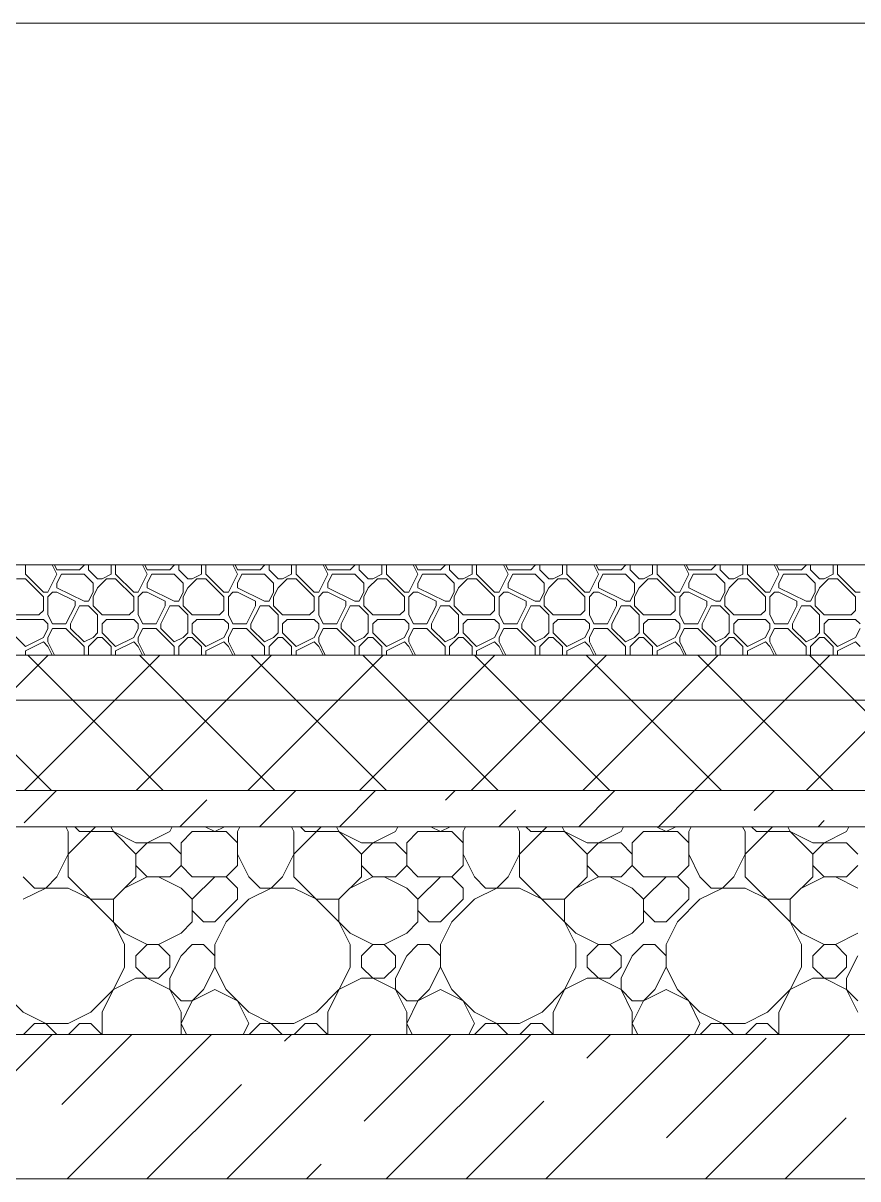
# Model space of a CAD drawing. Header units: millimetres. Extents: x 53645 to 137188, y 78097 to 135533.
# Drawn here: x 62144 to 63069, y 109600 to 110880 of the extents above; entities that cross this region are included whole.
import ezdxf

# ---------------------------------------------------------------- set-up
doc = ezdxf.new("R2010")
doc.units = ezdxf.units.MM
doc.layers.add('hatch', color=7, linetype='Continuous', lineweight=5)
doc.layers.add('Wall2', color=5, linetype='Continuous', lineweight=5)

msp = doc.modelspace()

# ---------------------------------------------------------------- linework, layer by layer
at = {"layer": 'hatch', "color": 251, "ltscale": 100}
for points in [[(62147, 110269.6), (62147, 110280)], [(62182, 110269.6), (62176.8, 110280)], [(62182, 110274.6), (62179.3, 110280)], [(62182, 110274.6), (62207, 110274.6)], [(62207, 110274.6), (62212, 110279.6)], [(62212, 110279.6), (62212, 110280)], [(62217, 110274.6), (62217, 110280)], [(62227, 110264.6), (62217, 110274.6)], [(62242, 110269.6), (62242, 110280)], [(62247, 110269.6), (62247, 110280)], [(62282, 110269.6), (62276.8, 110280)], [(62282, 110274.6), (62279.3, 110280)], [(62282, 110274.6), (62307, 110274.6)], [(62307, 110274.6), (62312, 110279.6)], [(62312, 110279.6), (62312, 110280)], [(62317, 110274.6), (62317, 110280)], [(62327, 110264.6), (62317, 110274.6)], [(62342, 110269.6), (62342, 110280)], [(62347, 110269.6), (62347, 110280)], [(62382, 110269.6), (62376.8, 110280)], [(62382, 110274.6), (62379.3, 110280)], [(62382, 110274.6), (62407, 110274.6)], [(62407, 110274.6), (62412, 110279.6)], [(62412, 110279.6), (62412, 110280)], [(62417, 110274.6), (62417, 110280)], [(62427, 110264.6), (62417, 110274.6)], [(62442, 110269.6), (62442, 110280)], [(62447, 110269.6), (62447, 110280)], [(62482, 110269.6), (62476.8, 110280)], [(62482, 110274.6), (62479.3, 110280)], [(62482, 110274.6), (62507, 110274.6)], [(62507, 110274.6), (62512, 110279.6)], [(62512, 110279.6), (62512, 110280)], [(62517, 110274.6), (62517, 110280)], [(62527, 110264.6), (62517, 110274.6)], [(62542, 110269.6), (62542, 110280)], [(62547, 110269.6), (62547, 110280)], [(62582, 110269.6), (62576.8, 110280)], [(62582, 110274.6), (62579.3, 110280)], [(62582, 110274.6), (62607, 110274.6)], [(62607, 110274.6), (62612, 110279.6)], [(62612, 110279.6), (62612, 110280)], [(62617, 110274.6), (62617, 110280)], [(62627, 110264.6), (62617, 110274.6)], [(62642, 110269.6), (62642, 110280)], [(62647, 110269.6), (62647, 110280)], [(62682, 110269.6), (62676.8, 110280)], [(62682, 110274.6), (62679.3, 110280)], [(62682, 110274.6), (62707, 110274.6)], [(62707, 110274.6), (62712, 110279.6)], [(62712, 110279.6), (62712, 110280)], [(62717, 110274.6), (62717, 110280)], [(62727, 110264.6), (62717, 110274.6)], [(62742, 110269.6), (62742, 110280)], [(62747, 110269.6), (62747, 110280)], [(62782, 110269.6), (62776.8, 110280)], [(62782, 110274.6), (62779.3, 110280)], [(62782, 110274.6), (62807, 110274.6)], [(62807, 110274.6), (62812, 110279.6)], [(62812, 110279.6), (62812, 110280)], [(62817, 110274.6), (62817, 110280)], [(62827, 110264.6), (62817, 110274.6)], [(62842, 110269.6), (62842, 110280)], [(62847, 110269.6), (62847, 110280)], [(62882, 110269.6), (62876.8, 110280)], [(62882, 110274.6), (62879.3, 110280)], [(62882, 110274.6), (62907, 110274.6)], [(62907, 110274.6), (62912, 110279.6)], [(62912, 110279.6), (62912, 110280)], [(62917, 110274.6), (62917, 110280)], [(62927, 110264.6), (62917, 110274.6)], [(62942, 110269.6), (62942, 110280)], [(62947, 110269.6), (62947, 110280)], [(62982, 110269.6), (62976.8, 110280)], [(62982, 110274.6), (62979.3, 110280)], [(62982, 110274.6), (63007, 110274.6)], [(63007, 110274.6), (63012, 110279.6)], [(63012, 110279.6), (63012, 110280)], [(63017, 110274.6), (63017, 110280)], [(63027, 110264.6), (63017, 110274.6)], [(63042, 110269.6), (63042, 110280)], [(63047, 110269.6), (63047, 110280)], [(62137, 110264.6), (62147, 110264.6)], [(62167, 110249.6), (62147, 110269.6)], [(62167, 110244.6), (62147, 110264.6)], [(62172, 110249.6), (62182, 110269.6)], [(62182, 110259.6), (62187, 110269.6)], [(62182, 110254.6), (62182, 110259.6)], [(62187, 110269.6), (62212, 110269.6)], [(62222, 110259.6), (62212, 110269.6)], [(62222, 110249.6), (62222, 110259.6)], [(62227, 110264.6), (62232, 110264.6)], [(62227, 110254.6), (62237, 110264.6)], [(62232, 110264.6), (62242, 110269.6)], [(62237, 110264.6), (62247, 110264.6)], [(62267, 110249.6), (62247, 110269.6)], [(62267, 110244.6), (62247, 110264.6)], [(62272, 110249.6), (62282, 110269.6)], [(62282, 110259.6), (62287, 110269.6)], [(62282, 110254.6), (62282, 110259.6)], [(62287, 110269.6), (62312, 110269.6)], [(62322, 110259.6), (62312, 110269.6)], [(62322, 110249.6), (62322, 110259.6)], [(62327, 110264.6), (62332, 110264.6)], [(62327, 110254.6), (62337, 110264.6)], [(62332, 110264.6), (62342, 110269.6)], [(62337, 110264.6), (62347, 110264.6)], [(62367, 110249.6), (62347, 110269.6)], [(62367, 110244.6), (62347, 110264.6)], [(62372, 110249.6), (62382, 110269.6)], [(62382, 110259.6), (62387, 110269.6)], [(62382, 110254.6), (62382, 110259.6)], [(62387, 110269.6), (62412, 110269.6)], [(62422, 110259.6), (62412, 110269.6)], [(62422, 110249.6), (62422, 110259.6)], [(62427, 110264.6), (62432, 110264.6)], [(62427, 110254.6), (62437, 110264.6)], [(62432, 110264.6), (62442, 110269.6)], [(62437, 110264.6), (62447, 110264.6)], [(62467, 110249.6), (62447, 110269.6)], [(62467, 110244.6), (62447, 110264.6)], [(62472, 110249.6), (62482, 110269.6)], [(62482, 110259.6), (62487, 110269.6)], [(62482, 110254.6), (62482, 110259.6)], [(62487, 110269.6), (62512, 110269.6)], [(62522, 110259.6), (62512, 110269.6)], [(62522, 110249.6), (62522, 110259.6)], [(62527, 110264.6), (62532, 110264.6)], [(62527, 110254.6), (62537, 110264.6)], [(62532, 110264.6), (62542, 110269.6)], [(62537, 110264.6), (62547, 110264.6)], [(62567, 110249.6), (62547, 110269.6)], [(62567, 110244.6), (62547, 110264.6)], [(62572, 110249.6), (62582, 110269.6)], [(62582, 110259.6), (62587, 110269.6)], [(62582, 110254.6), (62582, 110259.6)], [(62587, 110269.6), (62612, 110269.6)], [(62622, 110259.6), (62612, 110269.6)], [(62622, 110249.6), (62622, 110259.6)], [(62627, 110264.6), (62632, 110264.6)], [(62627, 110254.6), (62637, 110264.6)], [(62632, 110264.6), (62642, 110269.6)], [(62637, 110264.6), (62647, 110264.6)], [(62667, 110249.6), (62647, 110269.6)], [(62667, 110244.6), (62647, 110264.6)], [(62672, 110249.6), (62682, 110269.6)], [(62682, 110259.6), (62687, 110269.6)], [(62682, 110254.6), (62682, 110259.6)], [(62687, 110269.6), (62712, 110269.6)], [(62722, 110259.6), (62712, 110269.6)], [(62722, 110249.6), (62722, 110259.6)], [(62727, 110264.6), (62732, 110264.6)], [(62727, 110254.6), (62737, 110264.6)], [(62732, 110264.6), (62742, 110269.6)], [(62737, 110264.6), (62747, 110264.6)], [(62767, 110249.6), (62747, 110269.6)], [(62767, 110244.6), (62747, 110264.6)], [(62772, 110249.6), (62782, 110269.6)], [(62782, 110259.6), (62787, 110269.6)], [(62782, 110254.6), (62782, 110259.6)], [(62787, 110269.6), (62812, 110269.6)], [(62822, 110259.6), (62812, 110269.6)], [(62822, 110249.6), (62822, 110259.6)], [(62827, 110264.6), (62832, 110264.6)], [(62827, 110254.6), (62837, 110264.6)], [(62832, 110264.6), (62842, 110269.6)], [(62837, 110264.6), (62847, 110264.6)], [(62867, 110249.6), (62847, 110269.6)], [(62867, 110244.6), (62847, 110264.6)], [(62872, 110249.6), (62882, 110269.6)], [(62882, 110259.6), (62887, 110269.6)], [(62882, 110254.6), (62882, 110259.6)], [(62887, 110269.6), (62912, 110269.6)], [(62922, 110259.6), (62912, 110269.6)], [(62922, 110249.6), (62922, 110259.6)], [(62927, 110264.6), (62932, 110264.6)], [(62927, 110254.6), (62937, 110264.6)], [(62932, 110264.6), (62942, 110269.6)], [(62937, 110264.6), (62947, 110264.6)], [(62967, 110249.6), (62947, 110269.6)], [(62967, 110244.6), (62947, 110264.6)], [(62972, 110249.6), (62982, 110269.6)], [(62982, 110259.6), (62987, 110269.6)], [(62982, 110254.6), (62982, 110259.6)], [(62987, 110269.6), (63012, 110269.6)], [(63022, 110259.6), (63012, 110269.6)], [(63022, 110249.6), (63022, 110259.6)], [(63027, 110264.6), (63032, 110264.6)], [(63027, 110254.6), (63037, 110264.6)], [(63032, 110264.6), (63042, 110269.6)], [(63037, 110264.6), (63047, 110264.6)], [(63067, 110249.6), (63047, 110269.6)], [(63067, 110244.6), (63047, 110264.6)], [(62167, 110249.6), (62172, 110249.6)], [(62172, 110244.6), (62177, 110249.6)], [(62177, 110249.6), (62182, 110249.6)], [(62212, 110239.6), (62182, 110254.6)], [(62202, 110239.6), (62182, 110249.6)], [(62217, 110239.6), (62222, 110249.6)], [(62217, 110239.6), (62222, 110249.6)], [(62222, 110244.6), (62227, 110254.6)], [(62267, 110249.6), (62272, 110249.6)], [(62272, 110244.6), (62277, 110249.6)], [(62277, 110249.6), (62282, 110249.6)], [(62312, 110239.6), (62282, 110254.6)], [(62302, 110239.6), (62282, 110249.6)], [(62317, 110239.6), (62322, 110249.6)], [(62317, 110239.6), (62322, 110249.6)], [(62322, 110244.6), (62327, 110254.6)], [(62367, 110249.6), (62372, 110249.6)], [(62372, 110244.6), (62377, 110249.6)], [(62377, 110249.6), (62382, 110249.6)], [(62412, 110239.6), (62382, 110254.6)], [(62402, 110239.6), (62382, 110249.6)], [(62417, 110239.6), (62422, 110249.6)], [(62417, 110239.6), (62422, 110249.6)], [(62422, 110244.6), (62427, 110254.6)], [(62467, 110249.6), (62472, 110249.6)], [(62472, 110244.6), (62477, 110249.6)], [(62477, 110249.6), (62482, 110249.6)], [(62512, 110239.6), (62482, 110254.6)], [(62502, 110239.6), (62482, 110249.6)], [(62517, 110239.6), (62522, 110249.6)], [(62517, 110239.6), (62522, 110249.6)], [(62522, 110244.6), (62527, 110254.6)], [(62567, 110249.6), (62572, 110249.6)], [(62572, 110244.6), (62577, 110249.6)], [(62577, 110249.6), (62582, 110249.6)], [(62612, 110239.6), (62582, 110254.6)], [(62602, 110239.6), (62582, 110249.6)], [(62617, 110239.6), (62622, 110249.6)], [(62617, 110239.6), (62622, 110249.6)], [(62622, 110244.6), (62627, 110254.6)], [(62667, 110249.6), (62672, 110249.6)], [(62672, 110244.6), (62677, 110249.6)], [(62677, 110249.6), (62682, 110249.6)], [(62712, 110239.6), (62682, 110254.6)], [(62702, 110239.6), (62682, 110249.6)], [(62717, 110239.6), (62722, 110249.6)], [(62717, 110239.6), (62722, 110249.6)], [(62722, 110244.6), (62727, 110254.6)], [(62767, 110249.6), (62772, 110249.6)], [(62772, 110244.6), (62777, 110249.6)], [(62777, 110249.6), (62782, 110249.6)], [(62812, 110239.6), (62782, 110254.6)], [(62802, 110239.6), (62782, 110249.6)], [(62817, 110239.6), (62822, 110249.6)], [(62817, 110239.6), (62822, 110249.6)], [(62822, 110244.6), (62827, 110254.6)], [(62867, 110249.6), (62872, 110249.6)], [(62872, 110244.6), (62877, 110249.6)], [(62877, 110249.6), (62882, 110249.6)], [(62912, 110239.6), (62882, 110254.6)], [(62902, 110239.6), (62882, 110249.6)], [(62917, 110239.6), (62922, 110249.6)], [(62917, 110239.6), (62922, 110249.6)], [(62922, 110244.6), (62927, 110254.6)], [(62967, 110249.6), (62972, 110249.6)], [(62972, 110244.6), (62977, 110249.6)], [(62977, 110249.6), (62982, 110249.6)], [(63012, 110239.6), (62982, 110254.6)], [(63002, 110239.6), (62982, 110249.6)], [(63017, 110239.6), (63022, 110249.6)], [(63017, 110239.6), (63022, 110249.6)], [(63022, 110244.6), (63027, 110254.6)], [(63067, 110249.6), (63072, 110249.6)], [(62167, 110229.6), (62167, 110244.6)], [(62172, 110224.6), (62172, 110244.6)], [(62192, 110214.6), (62202, 110234.6)], [(62197, 110214.6), (62207, 110234.6)], [(62202, 110234.6), (62202, 110239.6)], [(62207, 110234.6), (62217, 110234.6)], [(62212, 110239.6), (62217, 110239.6)], [(62227, 110224.6), (62217, 110234.6)], [(62222, 110234.6), (62222, 110244.6)], [(62232, 110224.6), (62222, 110234.6)], [(62267, 110229.6), (62267, 110244.6)], [(62272, 110224.6), (62272, 110244.6)], [(62292, 110214.6), (62302, 110234.6)], [(62297, 110214.6), (62307, 110234.6)], [(62302, 110234.6), (62302, 110239.6)], [(62307, 110234.6), (62317, 110234.6)], [(62312, 110239.6), (62317, 110239.6)], [(62327, 110224.6), (62317, 110234.6)], [(62322, 110234.6), (62322, 110244.6)], [(62332, 110224.6), (62322, 110234.6)], [(62367, 110229.6), (62367, 110244.6)], [(62372, 110224.6), (62372, 110244.6)], [(62392, 110214.6), (62402, 110234.6)], [(62397, 110214.6), (62407, 110234.6)], [(62402, 110234.6), (62402, 110239.6)], [(62407, 110234.6), (62417, 110234.6)], [(62412, 110239.6), (62417, 110239.6)], [(62427, 110224.6), (62417, 110234.6)], [(62422, 110234.6), (62422, 110244.6)], [(62432, 110224.6), (62422, 110234.6)], [(62467, 110229.6), (62467, 110244.6)], [(62472, 110224.6), (62472, 110244.6)], [(62492, 110214.6), (62502, 110234.6)], [(62497, 110214.6), (62507, 110234.6)], [(62502, 110234.6), (62502, 110239.6)], [(62507, 110234.6), (62517, 110234.6)], [(62512, 110239.6), (62517, 110239.6)], [(62527, 110224.6), (62517, 110234.6)], [(62522, 110234.6), (62522, 110244.6)], [(62532, 110224.6), (62522, 110234.6)], [(62567, 110229.6), (62567, 110244.6)], [(62572, 110224.6), (62572, 110244.6)], [(62592, 110214.6), (62602, 110234.6)], [(62597, 110214.6), (62607, 110234.6)], [(62602, 110234.6), (62602, 110239.6)], [(62607, 110234.6), (62617, 110234.6)], [(62612, 110239.6), (62617, 110239.6)], [(62627, 110224.6), (62617, 110234.6)], [(62622, 110234.6), (62622, 110244.6)], [(62632, 110224.6), (62622, 110234.6)], [(62667, 110229.6), (62667, 110244.6)], [(62672, 110224.6), (62672, 110244.6)], [(62692, 110214.6), (62702, 110234.6)], [(62697, 110214.6), (62707, 110234.6)], [(62702, 110234.6), (62702, 110239.6)], [(62707, 110234.6), (62717, 110234.6)], [(62712, 110239.6), (62717, 110239.6)], [(62727, 110224.6), (62717, 110234.6)], [(62722, 110234.6), (62722, 110244.6)], [(62732, 110224.6), (62722, 110234.6)], [(62767, 110229.6), (62767, 110244.6)], [(62772, 110224.6), (62772, 110244.6)], [(62792, 110214.6), (62802, 110234.6)], [(62797, 110214.6), (62807, 110234.6)], [(62802, 110234.6), (62802, 110239.6)], [(62807, 110234.6), (62817, 110234.6)], [(62812, 110239.6), (62817, 110239.6)], [(62827, 110224.6), (62817, 110234.6)], [(62822, 110234.6), (62822, 110244.6)], [(62832, 110224.6), (62822, 110234.6)], [(62867, 110229.6), (62867, 110244.6)], [(62872, 110224.6), (62872, 110244.6)], [(62892, 110214.6), (62902, 110234.6)], [(62897, 110214.6), (62907, 110234.6)], [(62902, 110234.6), (62902, 110239.6)], [(62907, 110234.6), (62917, 110234.6)], [(62912, 110239.6), (62917, 110239.6)], [(62927, 110224.6), (62917, 110234.6)], [(62922, 110234.6), (62922, 110244.6)], [(62932, 110224.6), (62922, 110234.6)], [(62967, 110229.6), (62967, 110244.6)], [(62972, 110224.6), (62972, 110244.6)], [(62992, 110214.6), (63002, 110234.6)], [(62997, 110214.6), (63007, 110234.6)], [(63002, 110234.6), (63002, 110239.6)], [(63007, 110234.6), (63017, 110234.6)], [(63012, 110239.6), (63017, 110239.6)], [(63027, 110224.6), (63017, 110234.6)], [(63022, 110234.6), (63022, 110244.6)], [(63032, 110224.6), (63022, 110234.6)], [(63067, 110229.6), (63067, 110244.6)], [(62132, 110224.6), (62162, 110224.6)], [(62162, 110224.6), (62167, 110229.6)], [(62177, 110214.6), (62172, 110224.6)], [(62227, 110204.6), (62227, 110224.6)], [(62232, 110224.6), (62262, 110224.6)], [(62262, 110224.6), (62267, 110229.6)], [(62277, 110214.6), (62272, 110224.6)], [(62327, 110204.6), (62327, 110224.6)], [(62332, 110224.6), (62362, 110224.6)], [(62362, 110224.6), (62367, 110229.6)], [(62377, 110214.6), (62372, 110224.6)], [(62427, 110204.6), (62427, 110224.6)], [(62432, 110224.6), (62462, 110224.6)], [(62462, 110224.6), (62467, 110229.6)], [(62477, 110214.6), (62472, 110224.6)], [(62527, 110204.6), (62527, 110224.6)], [(62532, 110224.6), (62562, 110224.6)], [(62562, 110224.6), (62567, 110229.6)], [(62577, 110214.6), (62572, 110224.6)], [(62627, 110204.6), (62627, 110224.6)], [(62632, 110224.6), (62662, 110224.6)], [(62662, 110224.6), (62667, 110229.6)], [(62677, 110214.6), (62672, 110224.6)], [(62727, 110204.6), (62727, 110224.6)], [(62732, 110224.6), (62762, 110224.6)], [(62762, 110224.6), (62767, 110229.6)], [(62777, 110214.6), (62772, 110224.6)], [(62827, 110204.6), (62827, 110224.6)], [(62832, 110224.6), (62862, 110224.6)], [(62862, 110224.6), (62867, 110229.6)], [(62877, 110214.6), (62872, 110224.6)], [(62927, 110204.6), (62927, 110224.6)], [(62932, 110224.6), (62962, 110224.6)], [(62962, 110224.6), (62967, 110229.6)], [(62977, 110214.6), (62972, 110224.6)], [(63027, 110204.6), (63027, 110224.6)], [(63032, 110224.6), (63062, 110224.6)], [(63062, 110224.6), (63067, 110229.6)], [(62137, 110219.6), (62167, 110219.6)], [(62172, 110214.6), (62167, 110219.6)], [(62167, 110199.6), (62172, 110209.6)], [(62172, 110209.6), (62172, 110214.6)], [(62172, 110199.6), (62177, 110209.6)], [(62177, 110214.6), (62192, 110214.6)], [(62177, 110209.6), (62192, 110209.6)], [(62212, 110189.6), (62192, 110209.6)], [(62197, 110209.6), (62197, 110214.6)], [(62212, 110194.6), (62197, 110209.6)], [(62232, 110214.6), (62237, 110219.6)], [(62232, 110204.6), (62232, 110214.6)], [(62237, 110219.6), (62267, 110219.6)], [(62272, 110214.6), (62267, 110219.6)], [(62267, 110199.6), (62272, 110209.6)], [(62272, 110209.6), (62272, 110214.6)], [(62272, 110199.6), (62277, 110209.6)], [(62277, 110214.6), (62292, 110214.6)], [(62277, 110209.6), (62292, 110209.6)], [(62312, 110189.6), (62292, 110209.6)], [(62297, 110209.6), (62297, 110214.6)], [(62312, 110194.6), (62297, 110209.6)], [(62332, 110214.6), (62337, 110219.6)], [(62332, 110204.6), (62332, 110214.6)], [(62337, 110219.6), (62367, 110219.6)], [(62372, 110214.6), (62367, 110219.6)], [(62367, 110199.6), (62372, 110209.6)], [(62372, 110209.6), (62372, 110214.6)], [(62372, 110199.6), (62377, 110209.6)], [(62377, 110214.6), (62392, 110214.6)], [(62377, 110209.6), (62392, 110209.6)], [(62412, 110189.6), (62392, 110209.6)], [(62397, 110209.6), (62397, 110214.6)], [(62412, 110194.6), (62397, 110209.6)], [(62432, 110214.6), (62437, 110219.6)], [(62432, 110204.6), (62432, 110214.6)], [(62437, 110219.6), (62467, 110219.6)], [(62472, 110214.6), (62467, 110219.6)], [(62467, 110199.6), (62472, 110209.6)], [(62472, 110209.6), (62472, 110214.6)], [(62472, 110199.6), (62477, 110209.6)], [(62477, 110214.6), (62492, 110214.6)], [(62477, 110209.6), (62492, 110209.6)], [(62512, 110189.6), (62492, 110209.6)], [(62497, 110209.6), (62497, 110214.6)], [(62512, 110194.6), (62497, 110209.6)], [(62532, 110214.6), (62537, 110219.6)], [(62532, 110204.6), (62532, 110214.6)], [(62537, 110219.6), (62567, 110219.6)], [(62572, 110214.6), (62567, 110219.6)], [(62567, 110199.6), (62572, 110209.6)], [(62572, 110209.6), (62572, 110214.6)], [(62572, 110199.6), (62577, 110209.6)], [(62577, 110214.6), (62592, 110214.6)], [(62577, 110209.6), (62592, 110209.6)], [(62612, 110189.6), (62592, 110209.6)], [(62597, 110209.6), (62597, 110214.6)], [(62612, 110194.6), (62597, 110209.6)], [(62632, 110214.6), (62637, 110219.6)], [(62632, 110204.6), (62632, 110214.6)], [(62637, 110219.6), (62667, 110219.6)], [(62672, 110214.6), (62667, 110219.6)], [(62667, 110199.6), (62672, 110209.6)], [(62672, 110209.6), (62672, 110214.6)], [(62672, 110199.6), (62677, 110209.6)], [(62677, 110214.6), (62692, 110214.6)], [(62677, 110209.6), (62692, 110209.6)], [(62712, 110189.6), (62692, 110209.6)], [(62697, 110209.6), (62697, 110214.6)], [(62712, 110194.6), (62697, 110209.6)], [(62732, 110214.6), (62737, 110219.6)], [(62732, 110204.6), (62732, 110214.6)], [(62737, 110219.6), (62767, 110219.6)], [(62772, 110214.6), (62767, 110219.6)], [(62767, 110199.6), (62772, 110209.6)], [(62772, 110209.6), (62772, 110214.6)], [(62772, 110199.6), (62777, 110209.6)], [(62777, 110214.6), (62792, 110214.6)], [(62777, 110209.6), (62792, 110209.6)], [(62812, 110189.6), (62792, 110209.6)], [(62797, 110209.6), (62797, 110214.6)], [(62812, 110194.6), (62797, 110209.6)], [(62832, 110214.6), (62837, 110219.6)], [(62832, 110204.6), (62832, 110214.6)], [(62837, 110219.6), (62867, 110219.6)], [(62872, 110214.6), (62867, 110219.6)], [(62867, 110199.6), (62872, 110209.6)], [(62872, 110209.6), (62872, 110214.6)], [(62872, 110199.6), (62877, 110209.6)], [(62877, 110214.6), (62892, 110214.6)], [(62877, 110209.6), (62892, 110209.6)], [(62912, 110189.6), (62892, 110209.6)], [(62897, 110209.6), (62897, 110214.6)], [(62912, 110194.6), (62897, 110209.6)], [(62932, 110214.6), (62937, 110219.6)], [(62932, 110204.6), (62932, 110214.6)], [(62937, 110219.6), (62967, 110219.6)], [(62972, 110214.6), (62967, 110219.6)], [(62967, 110199.6), (62972, 110209.6)], [(62972, 110209.6), (62972, 110214.6)], [(62972, 110199.6), (62977, 110209.6)], [(62977, 110214.6), (62992, 110214.6)], [(62977, 110209.6), (62992, 110209.6)], [(63012, 110189.6), (62992, 110209.6)], [(62997, 110209.6), (62997, 110214.6)], [(63012, 110194.6), (62997, 110209.6)], [(63032, 110214.6), (63037, 110219.6)], [(63032, 110204.6), (63032, 110214.6)], [(63037, 110219.6), (63067, 110219.6)], [(63072, 110214.6), (63067, 110219.6)], [(63067, 110199.6), (63072, 110209.6)], [(62147, 110189.6), (62132, 110204.6)], [(62147, 110189.6), (62167, 110199.6)], [(62172, 110194.6), (62172, 110199.6)], [(62212, 110194.6), (62222, 110199.6)], [(62217, 110189.6), (62227, 110199.6)], [(62222, 110199.6), (62227, 110204.6)], [(62227, 110199.6), (62232, 110199.6)], [(62247, 110189.6), (62232, 110204.6)], [(62242, 110189.6), (62232, 110199.6)], [(62247, 110189.6), (62267, 110199.6)], [(62272, 110194.6), (62272, 110199.6)], [(62312, 110194.6), (62322, 110199.6)], [(62317, 110189.6), (62327, 110199.6)], [(62322, 110199.6), (62327, 110204.6)], [(62327, 110199.6), (62332, 110199.6)], [(62347, 110189.6), (62332, 110204.6)], [(62342, 110189.6), (62332, 110199.6)], [(62347, 110189.6), (62367, 110199.6)], [(62372, 110194.6), (62372, 110199.6)], [(62412, 110194.6), (62422, 110199.6)], [(62417, 110189.6), (62427, 110199.6)], [(62422, 110199.6), (62427, 110204.6)], [(62427, 110199.6), (62432, 110199.6)], [(62447, 110189.6), (62432, 110204.6)], [(62442, 110189.6), (62432, 110199.6)], [(62447, 110189.6), (62467, 110199.6)], [(62472, 110194.6), (62472, 110199.6)], [(62512, 110194.6), (62522, 110199.6)], [(62517, 110189.6), (62527, 110199.6)], [(62522, 110199.6), (62527, 110204.6)], [(62527, 110199.6), (62532, 110199.6)], [(62547, 110189.6), (62532, 110204.6)], [(62542, 110189.6), (62532, 110199.6)], [(62547, 110189.6), (62567, 110199.6)], [(62572, 110194.6), (62572, 110199.6)], [(62612, 110194.6), (62622, 110199.6)], [(62617, 110189.6), (62627, 110199.6)], [(62622, 110199.6), (62627, 110204.6)], [(62627, 110199.6), (62632, 110199.6)], [(62647, 110189.6), (62632, 110204.6)], [(62642, 110189.6), (62632, 110199.6)], [(62647, 110189.6), (62667, 110199.6)], [(62672, 110194.6), (62672, 110199.6)], [(62712, 110194.6), (62722, 110199.6)], [(62717, 110189.6), (62727, 110199.6)], [(62722, 110199.6), (62727, 110204.6)], [(62727, 110199.6), (62732, 110199.6)], [(62747, 110189.6), (62732, 110204.6)], [(62742, 110189.6), (62732, 110199.6)], [(62747, 110189.6), (62767, 110199.6)], [(62772, 110194.6), (62772, 110199.6)], [(62812, 110194.6), (62822, 110199.6)], [(62817, 110189.6), (62827, 110199.6)], [(62822, 110199.6), (62827, 110204.6)], [(62827, 110199.6), (62832, 110199.6)], [(62847, 110189.6), (62832, 110204.6)], [(62842, 110189.6), (62832, 110199.6)], [(62847, 110189.6), (62867, 110199.6)], [(62872, 110194.6), (62872, 110199.6)], [(62912, 110194.6), (62922, 110199.6)], [(62917, 110189.6), (62927, 110199.6)], [(62922, 110199.6), (62927, 110204.6)], [(62927, 110199.6), (62932, 110199.6)], [(62947, 110189.6), (62932, 110204.6)], [(62942, 110189.6), (62932, 110199.6)], [(62947, 110189.6), (62967, 110199.6)], [(62972, 110194.6), (62972, 110199.6)], [(63012, 110194.6), (63022, 110199.6)], [(63017, 110189.6), (63027, 110199.6)], [(63022, 110199.6), (63027, 110204.6)], [(63027, 110199.6), (63032, 110199.6)], [(63047, 110189.6), (63032, 110204.6)], [(63042, 110189.6), (63032, 110199.6)], [(63047, 110189.6), (63067, 110199.6)], [(62147, 110184.6), (62167, 110194.6)], [(62147, 110180), (62147, 110184.6)], [(62172, 110189.6), (62167, 110194.6)], [(62179.3, 110180), (62172, 110194.6)], [(62176.8, 110180), (62172, 110189.6)], [(62212, 110180), (62212, 110189.6)], [(62217, 110180), (62217, 110189.6)], [(62242, 110180), (62242, 110189.6)], [(62247, 110184.6), (62267, 110194.6)], [(62247, 110180), (62247, 110184.6)], [(62272, 110189.6), (62267, 110194.6)], [(62279.3, 110180), (62272, 110194.6)], [(62276.8, 110180), (62272, 110189.6)], [(62312, 110180), (62312, 110189.6)], [(62317, 110180), (62317, 110189.6)], [(62342, 110180), (62342, 110189.6)], [(62347, 110184.6), (62367, 110194.6)], [(62347, 110180), (62347, 110184.6)], [(62372, 110189.6), (62367, 110194.6)], [(62379.3, 110180), (62372, 110194.6)], [(62376.8, 110180), (62372, 110189.6)], [(62412, 110180), (62412, 110189.6)], [(62417, 110180), (62417, 110189.6)], [(62442, 110180), (62442, 110189.6)], [(62447, 110184.6), (62467, 110194.6)], [(62447, 110180), (62447, 110184.6)], [(62472, 110189.6), (62467, 110194.6)], [(62479.3, 110180), (62472, 110194.6)], [(62476.8, 110180), (62472, 110189.6)], [(62512, 110180), (62512, 110189.6)], [(62517, 110180), (62517, 110189.6)], [(62542, 110180), (62542, 110189.6)], [(62547, 110184.6), (62567, 110194.6)], [(62547, 110180), (62547, 110184.6)], [(62572, 110189.6), (62567, 110194.6)], [(62579.3, 110180), (62572, 110194.6)], [(62576.8, 110180), (62572, 110189.6)], [(62612, 110180), (62612, 110189.6)], [(62617, 110180), (62617, 110189.6)], [(62642, 110180), (62642, 110189.6)], [(62647, 110184.6), (62667, 110194.6)], [(62647, 110180), (62647, 110184.6)], [(62672, 110189.6), (62667, 110194.6)], [(62679.3, 110180), (62672, 110194.6)], [(62676.8, 110180), (62672, 110189.6)], [(62712, 110180), (62712, 110189.6)], [(62717, 110180), (62717, 110189.6)], [(62742, 110180), (62742, 110189.6)], [(62747, 110184.6), (62767, 110194.6)], [(62747, 110180), (62747, 110184.6)], [(62772, 110189.6), (62767, 110194.6)], [(62779.3, 110180), (62772, 110194.6)], [(62776.8, 110180), (62772, 110189.6)], [(62812, 110180), (62812, 110189.6)], [(62817, 110180), (62817, 110189.6)], [(62842, 110180), (62842, 110189.6)], [(62847, 110184.6), (62867, 110194.6)], [(62847, 110180), (62847, 110184.6)], [(62872, 110189.6), (62867, 110194.6)], [(62879.3, 110180), (62872, 110194.6)], [(62876.8, 110180), (62872, 110189.6)], [(62912, 110180), (62912, 110189.6)], [(62917, 110180), (62917, 110189.6)], [(62942, 110180), (62942, 110189.6)], [(62947, 110184.6), (62967, 110194.6)], [(62947, 110180), (62947, 110184.6)], [(62972, 110189.6), (62967, 110194.6)], [(62979.3, 110180), (62972, 110194.6)], [(62976.8, 110180), (62972, 110189.6)], [(63012, 110180), (63012, 110189.6)], [(63017, 110180), (63017, 110189.6)], [(63042, 110180), (63042, 110189.6)], [(63047, 110184.6), (63067, 110194.6)], [(63047, 110180), (63047, 110184.6)], [(63072, 110189.6), (63067, 110194.6)], [(74636.5, 110180), (61406.4, 110180)], [(61406.4, 110180), (74636.5, 110180)], [(62122.3, 110130), (62172.3, 110180)], [(62199.7, 110130), (62149.7, 110180)], [(62246.1, 110130), (62296.1, 110180)], [(62323.4, 110130), (62273.4, 110180)], [(62369.8, 110130), (62419.8, 110180)], [(62447.2, 110130), (62397.2, 110180)], [(62493.5, 110130), (62543.5, 110180)], [(62570.9, 110130), (62520.9, 110180)], [(62617.3, 110130), (62667.3, 110180)], [(62694.7, 110130), (62644.7, 110180)], [(62741, 110130), (62791, 110180)], [(62818.4, 110130), (62768.4, 110180)], [(62864.8, 110130), (62914.8, 110180)], [(62942.1, 110130), (62892.1, 110180)], [(62988.5, 110130), (63038.5, 110180)], [(63065.9, 110130), (63015.9, 110180)], [(74636.5, 110130), (61406.4, 110130)], [(61406.4, 110130), (74636.5, 110130)], [(62175.9, 110030), (62075.9, 110130)], [(62146.1, 110030), (62246.1, 110130)], [(62299.7, 110030), (62199.7, 110130)], [(62269.8, 110030), (62369.8, 110130)], [(62423.4, 110030), (62323.4, 110130)], [(62393.5, 110030), (62493.5, 110130)], [(62547.2, 110030), (62447.2, 110130)], [(62517.3, 110030), (62617.3, 110130)], [(62670.9, 110030), (62570.9, 110130)], [(62641, 110030), (62741, 110130)], [(62794.7, 110030), (62694.7, 110130)], [(62764.8, 110030), (62864.8, 110130)], [(62918.4, 110030), (62818.4, 110130)], [(62888.5, 110030), (62988.5, 110130)], [(63042.1, 110030), (62942.1, 110130)], [(63012.3, 110030), (63112.3, 110130)], [(63165.9, 110030), (63065.9, 110130)], [(74636.5, 110030), (61406.4, 110030)], [(61406.4, 110030), (74636.5, 110030)], [(62145.5, 109994.1), (62181.4, 110030)], [(62406.6, 109990), (62446.6, 110030)], [(62495, 109990), (62535, 110030)], [(62612.7, 110019.3), (62623.4, 110030)], [(62760.1, 109990), (62800.1, 110030)], [(62848.5, 109990), (62888.5, 110030)], [(62954.7, 110007.8), (62976.9, 110030)], [(62318.2, 109990), (62347.9, 110019.7)], [(62671.7, 109990), (62690, 110008.2)], [(63025.3, 109990), (63032.1, 109996.7)], [(74636.5, 109990), (61406.4, 109990)], [(61406.4, 109990), (74636.5, 109990)], [(62194.5, 109984.6), (62191.8, 109990)], [(62194.5, 109959.6), (62224.8, 109990)], [(62194.5, 109934.6), (62194.5, 109984.6)], [(62207, 109984.6), (62201.7, 109990)], [(62207, 109984.6), (62244.5, 109984.6)], [(62244.5, 109984.6), (62241.8, 109990)], [(62269.5, 109959.6), (62244.5, 109984.6)], [(62269.5, 109972.1), (62244.5, 109984.6)], [(62282, 109972.1), (62307, 109984.6)], [(62307, 109984.6), (62309.6, 109990)], [(62319.5, 109972.1), (62332, 109984.6)], [(62332, 109984.6), (62369.5, 109984.6)], [(62357, 109984.6), (62346.3, 109990)], [(62357, 109984.6), (62367.6, 109990)], [(62382, 109972.1), (62369.5, 109984.6)], [(62382, 109984.6), (62384.6, 109990)], [(62382, 109947.1), (62382, 109984.6)], [(62444.5, 109984.6), (62441.8, 109990)], [(62444.5, 109959.6), (62474.8, 109990)], [(62444.5, 109934.6), (62444.5, 109984.6)], [(62457, 109984.6), (62451.7, 109990)], [(62457, 109984.6), (62494.5, 109984.6)], [(62494.5, 109984.6), (62491.8, 109990)], [(62519.5, 109959.6), (62494.5, 109984.6)], [(62519.5, 109972.1), (62494.5, 109984.6)], [(62532, 109972.1), (62557, 109984.6)], [(62557, 109984.6), (62559.6, 109990)], [(62569.5, 109972.1), (62582, 109984.6)], [(62582, 109984.6), (62619.5, 109984.6)], [(62607, 109984.6), (62596.3, 109990)], [(62607, 109984.6), (62617.6, 109990)], [(62632, 109972.1), (62619.5, 109984.6)], [(62632, 109984.6), (62634.6, 109990)], [(62632, 109947.1), (62632, 109984.6)], [(62694.5, 109984.6), (62691.8, 109990)], [(62694.5, 109959.6), (62724.8, 109990)], [(62694.5, 109934.6), (62694.5, 109984.6)], [(62707, 109984.6), (62701.7, 109990)], [(62707, 109984.6), (62744.5, 109984.6)], [(62744.5, 109984.6), (62741.8, 109990)], [(62769.5, 109959.6), (62744.5, 109984.6)], [(62769.5, 109972.1), (62744.5, 109984.6)], [(62782, 109972.1), (62807, 109984.6)], [(62807, 109984.6), (62809.6, 109990)], [(62819.5, 109972.1), (62832, 109984.6)], [(62832, 109984.6), (62869.5, 109984.6)], [(62857, 109984.6), (62846.3, 109990)], [(62857, 109984.6), (62867.6, 109990)], [(62882, 109972.1), (62869.5, 109984.6)], [(62882, 109984.6), (62884.6, 109990)], [(62882, 109947.1), (62882, 109984.6)], [(62944.5, 109984.6), (62941.8, 109990)], [(62944.5, 109959.6), (62974.8, 109990)], [(62944.5, 109934.6), (62944.5, 109984.6)], [(62957, 109984.6), (62951.7, 109990)], [(62957, 109984.6), (62994.5, 109984.6)], [(62994.5, 109984.6), (62991.8, 109990)], [(63019.5, 109959.6), (62994.5, 109984.6)], [(63019.5, 109972.1), (62994.5, 109984.6)], [(63032, 109972.1), (63057, 109984.6)], [(63057, 109984.6), (63059.6, 109990)], [(62269.5, 109972.1), (62307, 109972.1)], [(62269.5, 109959.6), (62282, 109972.1)], [(62319.5, 109959.6), (62307, 109972.1)], [(62319.5, 109947.1), (62319.5, 109972.1)], [(62519.5, 109972.1), (62557, 109972.1)], [(62519.5, 109959.6), (62532, 109972.1)], [(62569.5, 109959.6), (62557, 109972.1)], [(62569.5, 109947.1), (62569.5, 109972.1)], [(62769.5, 109972.1), (62807, 109972.1)], [(62769.5, 109959.6), (62782, 109972.1)], [(62819.5, 109959.6), (62807, 109972.1)], [(62819.5, 109947.1), (62819.5, 109972.1)], [(63019.5, 109972.1), (63057, 109972.1)], [(63019.5, 109959.6), (63032, 109972.1)], [(63069.5, 109959.6), (63057, 109972.1)], [(62182, 109934.6), (62194.5, 109959.6)], [(62269.5, 109934.6), (62269.5, 109959.6)], [(62394.5, 109934.6), (62382, 109959.6)], [(62432, 109934.6), (62444.5, 109959.6)], [(62519.5, 109934.6), (62519.5, 109959.6)], [(62644.5, 109934.6), (62632, 109959.6)], [(62682, 109934.6), (62694.5, 109959.6)], [(62769.5, 109934.6), (62769.5, 109959.6)], [(62894.5, 109934.6), (62882, 109959.6)], [(62932, 109934.6), (62944.5, 109959.6)], [(63019.5, 109934.6), (63019.5, 109959.6)], [(62282, 109934.6), (62269.5, 109947.1)], [(62307, 109934.6), (62319.5, 109947.1)], [(62332, 109934.6), (62319.5, 109947.1)], [(62369.5, 109934.6), (62382, 109947.1)], [(62532, 109934.6), (62519.5, 109947.1)], [(62557, 109934.6), (62569.5, 109947.1)], [(62582, 109934.6), (62569.5, 109947.1)], [(62619.5, 109934.6), (62632, 109947.1)], [(62782, 109934.6), (62769.5, 109947.1)], [(62807, 109934.6), (62819.5, 109947.1)], [(62832, 109934.6), (62819.5, 109947.1)], [(62869.5, 109934.6), (62882, 109947.1)], [(63032, 109934.6), (63019.5, 109947.1)], [(63057, 109934.6), (63069.5, 109947.1)], [(62157, 109922.1), (62144.5, 109934.6)], [(62169.5, 109922.1), (62182, 109934.6)], [(62257, 109872.1), (62194.5, 109934.6)], [(62244.5, 109909.6), (62269.5, 109934.6)], [(62257, 109922.1), (62282, 109934.6)], [(62282, 109934.6), (62307, 109934.6)], [(62319.5, 109922.1), (62294.5, 109934.6)], [(62332, 109934.6), (62369.5, 109934.6)], [(62332, 109909.6), (62357, 109934.6)], [(62382, 109922.1), (62369.5, 109934.6)], [(62407, 109922.1), (62394.5, 109934.6)], [(62419.5, 109922.1), (62432, 109934.6)], [(62507, 109872.1), (62444.5, 109934.6)], [(62494.5, 109909.6), (62519.5, 109934.6)], [(62507, 109922.1), (62532, 109934.6)], [(62532, 109934.6), (62557, 109934.6)], [(62569.5, 109922.1), (62544.5, 109934.6)], [(62582, 109934.6), (62619.5, 109934.6)], [(62582, 109909.6), (62607, 109934.6)], [(62632, 109922.1), (62619.5, 109934.6)], [(62657, 109922.1), (62644.5, 109934.6)], [(62669.5, 109922.1), (62682, 109934.6)], [(62757, 109872.1), (62694.5, 109934.6)], [(62744.5, 109909.6), (62769.5, 109934.6)], [(62757, 109922.1), (62782, 109934.6)], [(62782, 109934.6), (62807, 109934.6)], [(62819.5, 109922.1), (62794.5, 109934.6)], [(62832, 109934.6), (62869.5, 109934.6)], [(62832, 109909.6), (62857, 109934.6)], [(62882, 109922.1), (62869.5, 109934.6)], [(62907, 109922.1), (62894.5, 109934.6)], [(62919.5, 109922.1), (62932, 109934.6)], [(63007, 109872.1), (62944.5, 109934.6)], [(62994.5, 109909.6), (63019.5, 109934.6)], [(63007, 109922.1), (63032, 109934.6)], [(63032, 109934.6), (63057, 109934.6)], [(63069.5, 109922.1), (63044.5, 109934.6)], [(62144.5, 109909.6), (62169.5, 109922.1)], [(62157, 109922.1), (62194.5, 109922.1)], [(62219.5, 109909.6), (62194.5, 109922.1)], [(62332, 109909.6), (62319.5, 109922.1)], [(62382, 109909.6), (62382, 109922.1)], [(62394.5, 109909.6), (62419.5, 109922.1)], [(62407, 109922.1), (62444.5, 109922.1)], [(62469.5, 109909.6), (62444.5, 109922.1)], [(62582, 109909.6), (62569.5, 109922.1)], [(62632, 109909.6), (62632, 109922.1)], [(62644.5, 109909.6), (62669.5, 109922.1)], [(62657, 109922.1), (62694.5, 109922.1)], [(62719.5, 109909.6), (62694.5, 109922.1)], [(62832, 109909.6), (62819.5, 109922.1)], [(62882, 109909.6), (62882, 109922.1)], [(62894.5, 109909.6), (62919.5, 109922.1)], [(62907, 109922.1), (62944.5, 109922.1)], [(62969.5, 109909.6), (62944.5, 109922.1)], [(62219.5, 109909.6), (62244.5, 109909.6)], [(62244.5, 109884.6), (62244.5, 109909.6)], [(62332, 109884.6), (62332, 109909.6)], [(62357, 109884.6), (62382, 109909.6)], [(62369.5, 109884.6), (62394.5, 109909.6)], [(62469.5, 109909.6), (62494.5, 109909.6)], [(62494.5, 109884.6), (62494.5, 109909.6)], [(62582, 109884.6), (62582, 109909.6)], [(62607, 109884.6), (62632, 109909.6)], [(62619.5, 109884.6), (62644.5, 109909.6)], [(62719.5, 109909.6), (62744.5, 109909.6)], [(62744.5, 109884.6), (62744.5, 109909.6)], [(62832, 109884.6), (62832, 109909.6)], [(62857, 109884.6), (62882, 109909.6)], [(62869.5, 109884.6), (62894.5, 109909.6)], [(62969.5, 109909.6), (62994.5, 109909.6)], [(62994.5, 109884.6), (62994.5, 109909.6)], [(62344.5, 109884.6), (62332, 109897.1)], [(62594.5, 109884.6), (62582, 109897.1)], [(62844.5, 109884.6), (62832, 109897.1)], [(62257, 109859.6), (62244.5, 109884.6)], [(62319.5, 109872.1), (62332, 109884.6)], [(62344.5, 109884.6), (62357, 109884.6)], [(62369.5, 109884.6), (62357, 109859.6)], [(62507, 109859.6), (62494.5, 109884.6)], [(62569.5, 109872.1), (62582, 109884.6)], [(62594.5, 109884.6), (62607, 109884.6)], [(62619.5, 109884.6), (62607, 109859.6)], [(62757, 109859.6), (62744.5, 109884.6)], [(62819.5, 109872.1), (62832, 109884.6)], [(62844.5, 109884.6), (62857, 109884.6)], [(62869.5, 109884.6), (62857, 109859.6)], [(63007, 109859.6), (62994.5, 109884.6)], [(62282, 109859.6), (62257, 109872.1)], [(62294.5, 109859.6), (62319.5, 109872.1)], [(62532, 109859.6), (62507, 109872.1)], [(62544.5, 109859.6), (62569.5, 109872.1)], [(62782, 109859.6), (62757, 109872.1)], [(62794.5, 109859.6), (62819.5, 109872.1)], [(63032, 109859.6), (63007, 109872.1)], [(63044.5, 109859.6), (63069.5, 109872.1)], [(62257, 109834.6), (62257, 109859.6)], [(62269.5, 109847.1), (62282, 109859.6)], [(62282, 109859.6), (62294.5, 109859.6)], [(62307, 109847.1), (62294.5, 109859.6)], [(62319.5, 109847.1), (62332, 109859.6)], [(62332, 109859.6), (62344.5, 109859.6)], [(62357, 109847.1), (62344.5, 109859.6)], [(62357, 109834.6), (62357, 109859.6)], [(62507, 109834.6), (62507, 109859.6)], [(62519.5, 109847.1), (62532, 109859.6)], [(62532, 109859.6), (62544.5, 109859.6)], [(62557, 109847.1), (62544.5, 109859.6)], [(62569.5, 109847.1), (62582, 109859.6)], [(62582, 109859.6), (62594.5, 109859.6)], [(62607, 109847.1), (62594.5, 109859.6)], [(62607, 109834.6), (62607, 109859.6)], [(62757, 109834.6), (62757, 109859.6)], [(62769.5, 109847.1), (62782, 109859.6)], [(62782, 109859.6), (62794.5, 109859.6)], [(62807, 109847.1), (62794.5, 109859.6)], [(62819.5, 109847.1), (62832, 109859.6)], [(62832, 109859.6), (62844.5, 109859.6)], [(62857, 109847.1), (62844.5, 109859.6)], [(62857, 109834.6), (62857, 109859.6)], [(63007, 109834.6), (63007, 109859.6)], [(63019.5, 109847.1), (63032, 109859.6)], [(63032, 109859.6), (63044.5, 109859.6)], [(63057, 109847.1), (63044.5, 109859.6)], [(62269.5, 109834.6), (62269.5, 109847.1)], [(62307, 109834.6), (62307, 109847.1)], [(62307, 109822.1), (62319.5, 109847.1)], [(62519.5, 109834.6), (62519.5, 109847.1)], [(62557, 109834.6), (62557, 109847.1)], [(62557, 109822.1), (62569.5, 109847.1)], [(62769.5, 109834.6), (62769.5, 109847.1)], [(62807, 109834.6), (62807, 109847.1)], [(62807, 109822.1), (62819.5, 109847.1)], [(63019.5, 109834.6), (63019.5, 109847.1)], [(63057, 109834.6), (63057, 109847.1)], [(63057, 109822.1), (63069.5, 109847.1)], [(62232, 109784.6), (62257, 109834.6)], [(62282, 109822.1), (62269.5, 109834.6)], [(62294.5, 109822.1), (62307, 109834.6)], [(62344.5, 109809.6), (62357, 109834.6)], [(62369.5, 109809.6), (62357, 109834.6)], [(62482, 109784.6), (62507, 109834.6)], [(62532, 109822.1), (62519.5, 109834.6)], [(62544.5, 109822.1), (62557, 109834.6)], [(62594.5, 109809.6), (62607, 109834.6)], [(62619.5, 109809.6), (62607, 109834.6)], [(62732, 109784.6), (62757, 109834.6)], [(62782, 109822.1), (62769.5, 109834.6)], [(62794.5, 109822.1), (62807, 109834.6)], [(62844.5, 109809.6), (62857, 109834.6)], [(62869.5, 109809.6), (62857, 109834.6)], [(62982, 109784.6), (63007, 109834.6)], [(63032, 109822.1), (63019.5, 109834.6)], [(63044.5, 109822.1), (63057, 109834.6)], [(62244.5, 109809.6), (62269.5, 109822.1)], [(62269.5, 109822.1), (62294.5, 109822.1)], [(62307, 109809.6), (62282, 109822.1)], [(62307, 109809.6), (62307, 109822.1)], [(62494.5, 109809.6), (62519.5, 109822.1)], [(62519.5, 109822.1), (62544.5, 109822.1)], [(62557, 109809.6), (62532, 109822.1)], [(62557, 109809.6), (62557, 109822.1)], [(62744.5, 109809.6), (62769.5, 109822.1)], [(62769.5, 109822.1), (62794.5, 109822.1)], [(62807, 109809.6), (62782, 109822.1)], [(62807, 109809.6), (62807, 109822.1)], [(62994.5, 109809.6), (63019.5, 109822.1)], [(63019.5, 109822.1), (63044.5, 109822.1)], [(63057, 109809.6), (63032, 109822.1)], [(63057, 109809.6), (63057, 109822.1)], [(62144.5, 109784.6), (62119.5, 109809.6)], [(62219.5, 109784.6), (62244.5, 109809.6)], [(62319.5, 109797.1), (62307, 109809.6)], [(62319.5, 109784.6), (62307, 109809.6)], [(62332, 109797.1), (62344.5, 109809.6)], [(62332, 109797.1), (62357, 109809.6)], [(62382, 109797.1), (62357, 109809.6)], [(62382, 109797.1), (62357, 109809.6)], [(62394.5, 109784.6), (62369.5, 109809.6)], [(62469.5, 109784.6), (62494.5, 109809.6)], [(62569.5, 109797.1), (62557, 109809.6)], [(62569.5, 109784.6), (62557, 109809.6)], [(62582, 109797.1), (62594.5, 109809.6)], [(62582, 109797.1), (62607, 109809.6)], [(62632, 109797.1), (62607, 109809.6)], [(62632, 109797.1), (62607, 109809.6)], [(62644.5, 109784.6), (62619.5, 109809.6)], [(62719.5, 109784.6), (62744.5, 109809.6)], [(62819.5, 109797.1), (62807, 109809.6)], [(62819.5, 109784.6), (62807, 109809.6)], [(62832, 109797.1), (62844.5, 109809.6)], [(62832, 109797.1), (62857, 109809.6)], [(62882, 109797.1), (62857, 109809.6)], [(62882, 109797.1), (62857, 109809.6)], [(62894.5, 109784.6), (62869.5, 109809.6)], [(62969.5, 109784.6), (62994.5, 109809.6)], [(63069.5, 109797.1), (63057, 109809.6)], [(63069.5, 109784.6), (63057, 109809.6)], [(62319.5, 109797.1), (62332, 109797.1)], [(62319.5, 109772.1), (62332, 109797.1)], [(62394.5, 109772.1), (62382, 109797.1)], [(62569.5, 109797.1), (62582, 109797.1)], [(62569.5, 109772.1), (62582, 109797.1)], [(62644.5, 109772.1), (62632, 109797.1)], [(62819.5, 109797.1), (62832, 109797.1)], [(62819.5, 109772.1), (62832, 109797.1)], [(62894.5, 109772.1), (62882, 109797.1)], [(62169.5, 109772.1), (62144.5, 109784.6)], [(62194.5, 109772.1), (62219.5, 109784.6)], [(62232, 109760), (62232, 109784.6)], [(62319.5, 109760), (62319.5, 109784.6)], [(62419.5, 109772.1), (62394.5, 109784.6)], [(62444.5, 109772.1), (62469.5, 109784.6)], [(62482, 109760), (62482, 109784.6)], [(62569.5, 109760), (62569.5, 109784.6)], [(62669.5, 109772.1), (62644.5, 109784.6)], [(62694.5, 109772.1), (62719.5, 109784.6)], [(62732, 109760), (62732, 109784.6)], [(62819.5, 109760), (62819.5, 109784.6)], [(62919.5, 109772.1), (62894.5, 109784.6)], [(62944.5, 109772.1), (62969.5, 109784.6)], [(62982, 109760), (62982, 109784.6)], [(62144.8, 109760), (62157, 109772.1)], [(62157, 109772.1), (62194.5, 109772.1)], [(62181.7, 109760), (62169.5, 109772.1)], [(62194.8, 109760), (62207, 109772.1)], [(62207, 109772.1), (62219.5, 109772.1)], [(62231.7, 109760), (62219.5, 109772.1)], [(62325.6, 109760), (62319.5, 109772.1)], [(62388.4, 109760), (62394.5, 109772.1)], [(62394.8, 109760), (62407, 109772.1)], [(62407, 109772.1), (62444.5, 109772.1)], [(62431.7, 109760), (62419.5, 109772.1)], [(62444.8, 109760), (62457, 109772.1)], [(62457, 109772.1), (62469.5, 109772.1)], [(62481.7, 109760), (62469.5, 109772.1)], [(62575.6, 109760), (62569.5, 109772.1)], [(62638.4, 109760), (62644.5, 109772.1)], [(62644.8, 109760), (62657, 109772.1)], [(62657, 109772.1), (62694.5, 109772.1)], [(62681.7, 109760), (62669.5, 109772.1)], [(62694.8, 109760), (62707, 109772.1)], [(62707, 109772.1), (62719.5, 109772.1)], [(62731.7, 109760), (62719.5, 109772.1)], [(62825.6, 109760), (62819.5, 109772.1)], [(62888.4, 109760), (62894.5, 109772.1)], [(62894.8, 109760), (62907, 109772.1)], [(62907, 109772.1), (62944.5, 109772.1)], [(62931.7, 109760), (62919.5, 109772.1)], [(62944.8, 109760), (62957, 109772.1)], [(62957, 109772.1), (62969.5, 109772.1)], [(62981.7, 109760), (62969.5, 109772.1)], [(65556.2, 109760), (61306.4, 109760)], [(65546.5, 109760), (61406.4, 109760)], [(62016.6, 109600), (62176.6, 109760)], [(62187.5, 109682.5), (62265, 109760)], [(62193.4, 109600), (62353.4, 109760)], [(62370.1, 109600), (62530.1, 109760)], [(62434.1, 109752.3), (62441.7, 109760)], [(62522.5, 109663.9), (62618.5, 109760)], [(62546.9, 109600), (62706.9, 109760)], [(62723.7, 109600), (62883.7, 109760)], [(62769.1, 109733.8), (62795.3, 109760)], [(62857.5, 109645.4), (62968, 109755.9)], [(62900.5, 109600), (63060.5, 109760)], [(62281.7, 109600), (62386.4, 109704.6)], [(62635.3, 109600), (62721.4, 109686)], [(62988.9, 109600), (63056.4, 109667.5)], [(62458.5, 109600), (62474.8, 109616.2)]]:
    msp.add_lwpolyline(points, dxfattribs=at)
at = {"layer": 'Wall2', "color": 4, "lineweight": 0, "ltscale": 100}
msp.add_lwpolyline([(61426.4, 110880), (74616.5, 110880)], dxfattribs=at)
at = {"layer": 'Wall2', "ltscale": 100}
for points in [[(61406.4, 110280), (74636.5, 110280)], [(61496.5, 109600), (65546.5, 109600)]]:
    msp.add_lwpolyline(points, dxfattribs=at)

doc.saveas('drawing.dxf')
